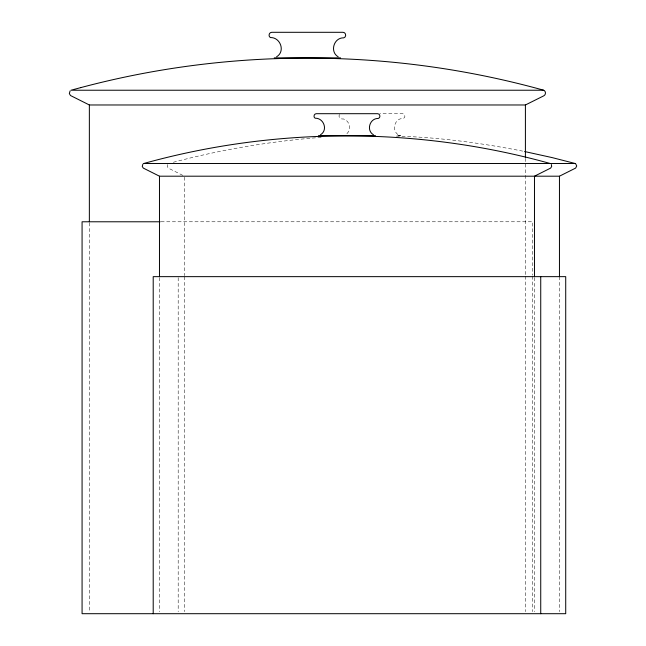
<?xml version="1.0" encoding="UTF-8"?>
<svg xmlns="http://www.w3.org/2000/svg" width="646" height="646" viewBox="0 0 646 646"><rect width="100%" height="100%" fill="white"/><g stroke="black" fill="none" stroke-linecap="round" stroke-linejoin="round"><path stroke-width="0.48" stroke-dasharray="3.23 2.42" d="M167.589 164.504L167.233 166.418L168.259 168.081L184.449 176.196M339.635 114.455C337.495 116.878 340.91 119.599 343.454 118.969C350.39 120.859 351.707 131.186 345.465 134.756M173.306 162.275C222.006 149.404 271.909 141.03 322.152 137.307M397.613 135.878L400.447 135.684C391.024 133.133 393.503 118.048 403.233 118.468C405.769 117.798 405.252 113.712 402.628 113.696L379.896 113.696M398.283 135.684L400.447 135.684M396.289 136.072C438.739 137.243 481.004 142.992 522.662 151.116M161.007 221.78L532.692 221.78L532.692 275.18M559.452 276.649L559.452 611.681M534.476 277.659L534.476 611.681M532.692 276.181L532.692 611.681M525.408 158.343L525.408 275.18M525.408 276.181L525.408 611.681M184.449 177.198L184.449 275.64M184.449 276.649L184.449 611.681M178.191 277.659L178.191 611.681M159.473 277.659L159.473 611.681M89.358 222.789L89.358 611.681"/><path stroke-width="0.97" d="M70.091 90.924L69.332 93.605L70.519 95.535L89.358 104.975L525.408 104.975L543.746 95.842C545.789 94.914 546.072 91.813 544.239 90.529M142.903 164.108L142.249 166.418L143.275 168.081L159.473 176.196L559.452 176.196L575.651 168.081L576.725 165.925L575.651 163.777M276.585 56.791C285.621 51.47 280.429 37.161 270.359 37.549C268.025 36.233 269.043 32.316 271.716 32.3L343.05 32.3C346.095 32.316 346.7 37.064 343.753 37.848C333.845 37.452 329.508 51.858 338.181 56.791M320.489 134.756C328.257 130.185 323.791 117.871 315.127 118.21C313.132 117.079 314.004 113.712 316.298 113.696L377.644 113.696C380.268 113.712 380.785 117.798 378.249 118.468C369.73 118.121 365.999 130.516 373.453 134.756M274.243 57.865L340.515 57.865M318.478 135.684L375.463 135.684M160.151 221.78L82.074 221.78L82.074 613.7L565.718 613.7L565.718 276.649L153.207 276.649L153.207 613.7M524.633 151.535L552.217 157.616L575.231 163.511L143.695 163.511C276.02 126.689 417.922 126.689 550.247 163.511M551.337 164.504L551.692 166.418L550.667 168.081L534.476 176.196L534.476 276.649M559.452 176.196L559.452 276.649M540.734 276.649L540.734 613.7M525.408 104.975L525.408 157.333M159.473 176.196L159.473 276.649M89.358 104.975L89.358 221.78M80.693 87.63L71.012 90.23L543.746 90.23C393.107 48.361 231.785 47.336 80.693 87.63"/></g></svg>
